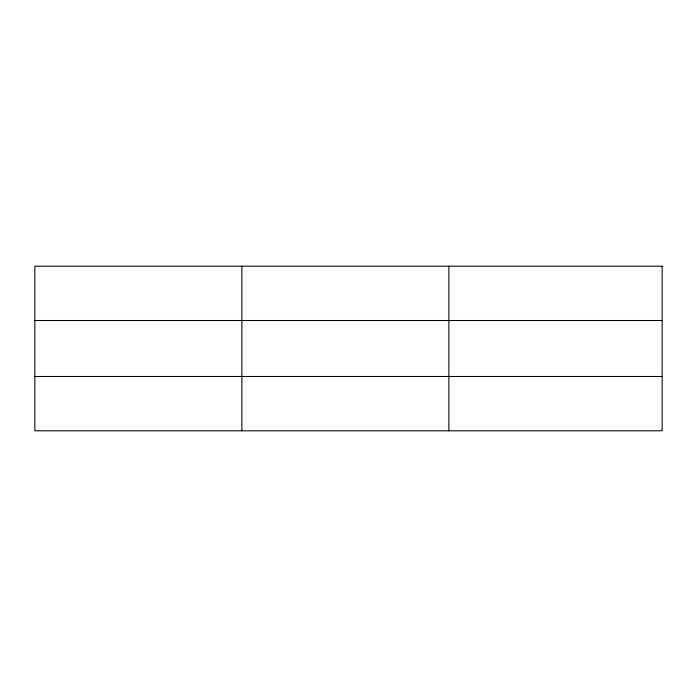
<?xml version="1.0" encoding="UTF-8"?>
<svg xmlns="http://www.w3.org/2000/svg" width="697" height="697" viewBox="0 0 697 697"><rect width="100%" height="100%" fill="white"/><g stroke="black" fill="none" stroke-linecap="round" stroke-linejoin="round"><path stroke-width="1.05" d="M241.859 430.798L241.859 266.202M448.868 430.798L448.868 266.202M34.85 320.515L662.15 320.515M34.85 376.485L662.15 376.485M662.15 266.202L662.15 430.798L34.85 430.798L34.85 266.202L662.15 266.202"/></g></svg>
